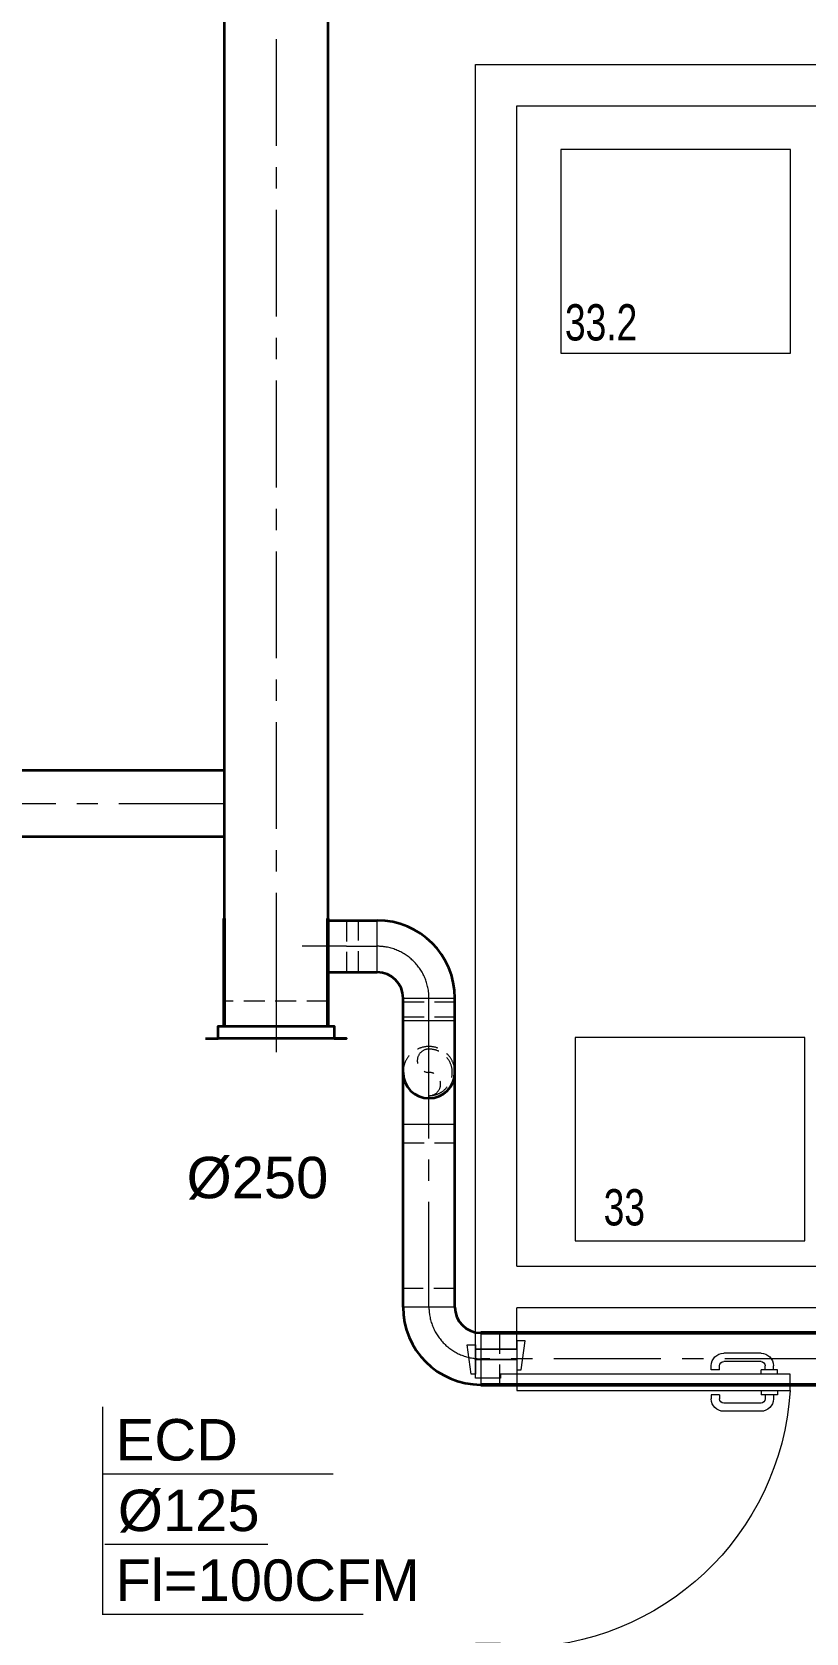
# Model space of a CAD drawing. Header units: millimetres. Extents: x -160614 to 59925, y -157025 to 0.
# Drawn here: x -117249 to -115382, y -102674 to -98811 of the extents above; entities that cross this region are included whole.
import ezdxf

# ---------------------------------------------------------------- set-up
doc = ezdxf.new("R2010")
doc.units = ezdxf.units.MM
doc.header["$LTSCALE"] = 8
for name, pattern in [('AXES', [50.8, 31.75, -6.35, 6.35, -6.35]), ('CACHE', [9.525, 6.35, -3.175]), ('CENTER', [50.8, 31.75, -6.35, 6.35, -6.35])]:
    doc.linetypes.add(name, pattern=pattern)
for name, color, linetype, lineweight in [('72_EGR_EQP_TAG', 9, 'Continuous', 5), ('LOADING', 9, 'Continuous', 5), ('Walls', 9, 'Continuous', 5), ('Wooden Joinery', 9, 'Continuous', 5)]:
    doc.layers.add(name, color=color, linetype=linetype, lineweight=lineweight)
for name, color, linetype in [('A-EXH', 1, 'Continuous'), ('A-EXH-texts', 1, 'Continuous'), ('A-EXH-thin', 8, 'Continuous'), ('M-VAC_DUCT_EXHAUST', 1, 'Continuous')]:
    doc.layers.add(name, color=color, linetype=linetype)
doc.styles.add('ARIAL', font='arial.ttf')
doc.styles.add('X3G_ENTITY_257CFD', font='swisscl.ttf', dxfattribs={"height": 200})

# ---------------------------------------------------------------- blocks, each defined once
blk = doc.blocks.new('A$C72370EFE')
at = {"layer": 'Wooden Joinery'}
for p, q in [((-0.01, -0.03), (-0.01, -0.07)), ((0, -0.03), (-0.01, -0.03)), ((0.04, -0.03), (0.05, -0.03)), ((0.05, -0.03), (0.05, -0.07)), ((-0.05, -0.07), (-0.05, -0.16)), ((-0.03, -0.07), (-0.03, -0.16)), ((-0.01, -0.04), (-0.02, -0.04)), ((-0.01, -0.06), (-0.02, -0.06)), ((0, -0.07), (-0.01, -0.07)), ((0.04, -0.07), (0.05, -0.07)), ((0.05, -0.04), (0.06, -0.04)), ((0.05, -0.06), (0.06, -0.06)), ((0.07, -0.07), (0.07, -0.16)), ((0.09, -0.07), (0.09, -0.16)), ((-0.01, -0.17), (-0.02, -0.17)), ((-0.01, -0.19), (-0.02, -0.19)), ((-0.01, -0.17), (-0.01, -0.19)), ((0.05, -0.17), (0.06, -0.17)), ((0.05, -0.17), (0.05, -0.19)), ((0.05, -0.19), (0.06, -0.19))]:
    blk.add_line(p, q, dxfattribs=at)
for centre, radius, start, end in [((-0.02, -0.07), 0.03, 90, 180), ((-0.02, -0.07), 0.01, 90, 180), ((0.06, -0.07), 0.03, 0, 90), ((0.06, -0.07), 0.01, 0, 90), ((-0.02, -0.16), 0.03, 180, 270), ((-0.02, -0.16), 0.01, 180, 270), ((0.06, -0.16), 0.01, 270, 0), ((0.06, -0.16), 0.03, 270, 0)]:
    blk.add_arc(centre, radius, start, end, dxfattribs=at)
blk = doc.blocks.new('A$C268A7CF0')
at = {"layer": 'Wooden Joinery'}
for points in [[(80, 758.8), (80, 768.8), (10, 778.8), (10, 758.8)], [(740, 758.8), (740, 768.8), (810, 778.8), (810, 758.8)], [(70, 658.8), (70, 648.8), (0, 638.8), (0, 658.8)], [(120, 658.8), (120, 0), (80, 0), (80, 658.8)], [(750, 658.8), (750, 648.8), (820, 638.8), (820, 658.8)]]:
    blk.add_lwpolyline(points, close=True, dxfattribs=at)
for points in [[(45, 658.8), (45, 758.8), (20, 758.8), (20, 658.8), (45, 658.8)], [(45, 658.8), (80, 658.8), (80, 698.8), (90, 698.8), (90, 758.8), (45, 758.8), (45, 658.8)], [(775, 658.8), (740, 658.8), (740, 698.8), (730, 698.8), (730, 758.8), (775, 758.8), (775, 658.8)], [(775, 658.8), (775, 758.8), (800, 758.8), (800, 658.8), (775, 658.8)]]:
    blk.add_lwpolyline(points, dxfattribs=at)
blk.add_arc((80, 658.8), 660, 273.4748, 0, dxfattribs=at)
at = {"layer": 'Wooden Joinery', "xscale": 999.9999999998854, "yscale": 999.9999999998854, "zscale": 999.9999999998854, "rotation": 180}
blk.add_blockref('A$C72370EFE', (120, 0), dxfattribs=at)
blk = doc.blocks.new('ELECTROTHERAPY UNIT')
at = {"layer": 'LOADING', "elevation": 0}
blk.add_lwpolyline([(-952367.9, -379387.9), (-952921.6, -379387.9), (-952921.6, -379879.1), (-952367.9, -379879.1)], close=True, dxfattribs=at)
blk = doc.blocks.new('HYDRO HOT')
at = {"layer": 'LOADING', "elevation": 0}
blk.add_lwpolyline([(-952414, -375984), (-951860.3, -375984), (-951860.3, -375492.8), (-952414, -375492.8)], close=True, dxfattribs=at)
blk = doc.blocks.new('GF1')
at = {"layer": 'Walls', "color": 9}
for p, q in [((-116179.4, -98889.5), (-113809.4, -98889.5)), ((-116179.4, -101989.5), (-116179.4, -98889.5)), ((-116079.4, -98989.5), (-113809.4, -98989.5)), ((-116079.4, -101789.5), (-116079.4, -98989.5)), ((-116079.4, -101789.5), (-112729.4, -101789.5)), ((-116079.4, -101989.5), (-116079.4, -101889.5)), ((-112729.4, -101889.5), (-116079.4, -101889.5)), ((-116079.4, -101989.5), (-116179.4, -101989.5))]:
    blk.add_line(p, q, dxfattribs=at)
at = {"layer": 'LOADING', "color": 9}
for name, p in [('HYDRO HOT', (836440.8, 276398.1, 0)), ('ELECTROTHERAPY UNIT', (836983, 278150.6, 0))]:
    blk.add_blockref(name, p, dxfattribs=at)
at = {"layer": 'Wooden Joinery', "color": 9, "xscale": -1, "rotation": 90}
blk.add_blockref('A$C268A7CF0', (-115420.6, -101969.5), dxfattribs=at)
at = {"layer": '72_EGR_EQP_TAG', "color": 9, "char_height": 87.47, "attachment_point": 2, "style": 'X3G_ENTITY_257CFD'}
for s, insert in [('33.2', (-115876.3, -99467.9)), ('33', (-115820.3, -101603.4))]:
    blk.add_mtext(s, dxfattribs=dict(at, insert=insert))

msp = doc.modelspace()

# ---------------------------------------------------------------- linework, layer by layer
at = {"layer": 'A-EXH', "lineweight": 50, "ltscale": 1.014}
for p, q in [((-116785.3, -100950.2), (-116785.3, -101017.3)), ((-116535.3, -100950.2), (-116535.3, -101017.3)), ((-116785.3, -101017.3), (-116785.3, -101210.1)), ((-116535.3, -101017.3), (-116535.3, -101210.1)), ((-110518.8, -101950.3), (-116166.6, -101950.3)), ((-110518.8, -102075.3), (-116166.6, -102075.3))]:
    msp.add_line(p, q, dxfattribs=at)
at = {"layer": 'A-EXH', "lineweight": 35}
for p, q in [((-116535.3, -100954.8), (-116490.3, -100954.8)), ((-116490.3, -100954.8), (-116416.6, -100954.8)), ((-116535.3, -101079.8), (-116490.3, -101079.8)), ((-116490.3, -101079.8), (-116416.6, -101079.8)), ((-116354.1, -101196.7), (-116354.1, -101142.3)), ((-116229.1, -101196.7), (-116229.1, -101142.3)), ((-116354.1, -101321.7), (-116354.1, -101196.7)), ((-116229.1, -101321.7), (-116229.1, -101196.7)), ((-116354.1, -101446.7), (-116354.1, -101321.7)), ((-116229.1, -101446.7), (-116229.1, -101321.7)), ((-116354.1, -101887.8), (-116354.1, -101446.7)), ((-116229.1, -101887.8), (-116229.1, -101446.7))]:
    msp.add_line(p, q, dxfattribs=at)
msp.add_lwpolyline([(-116830.3, -101240.1), (-116800.3, -101240.1), (-116800.3, -101210.1), (-116520.3, -101210.1), (-116520.3, -101240.1), (-116490.3, -101240.1), (-116800.3, -101240.1)], dxfattribs=at)
at = {"layer": 'A-EXH', "lineweight": 35, "ltscale": 1.031}
for centre, radius, start, end in [((-116416.6, -101142.3), 187.5, 0, 90), ((-116416.6, -101142.3), 62.5, 0, 90), ((-116166.6, -101887.8), 187.5, 180, 270), ((-116166.6, -101887.8), 62.5, 180, 270)]:
    msp.add_arc(centre, radius, start, end, dxfattribs=at)
at = {"layer": 'A-EXH', "lineweight": 35}
msp.add_arc((-116291.6, -101321.7), 62.5, 180, 0, dxfattribs=at)
at = {"layer": 'A-EXH-texts', "lineweight": 20, "ltscale": 1.014}
for p, q in [((-117079.1, -102128.7), (-117079.1, -102628.8)), ((-117079.1, -102290.1), (-116522.7, -102290.1)), ((-117073.7, -102460.4), (-116680.6, -102460.4)), ((-117079.5, -102628.8), (-116450.5, -102628.8))]:
    msp.add_line(p, q, dxfattribs=at)
at = {"layer": 'A-EXH-texts', "linetype": 'Continuous', "lineweight": 20, "ltscale": 1.014}
msp.add_lwpolyline([(-117079.1, -102628.8, 0, 0, 0), (-117664.7, -102059, 0, 0, 0), (-117664.7, -102059, 0, 25, 0), (-117628.9, -102093.9, 0, 0, 0)], format="xyseb", dxfattribs=at)
at = {"layer": 'A-EXH-thin', "linetype": 'AXES', "lineweight": 20, "ltscale": 1.014}
for p, q in [((-116660.3, -94295.1), (-116660.3, -100950.2)), ((-116660.3, -100950.2), (-116660.3, -101017.3)), ((-116660.3, -101017.3), (-116660.3, -101272.6)), ((-112023.7, -102012.8), (-116166.6, -102012.8))]:
    msp.add_line(p, q, dxfattribs=at)
at = {"layer": 'A-EXH-thin', "linetype": 'CACHE', "lineweight": 15}
for p, q in [((-116490.3, -100954.8), (-116490.3, -101079.8)), ((-116461.6, -101079.8), (-116461.6, -100954.8)), ((-116535.3, -101150.1), (-116785.3, -101150.1)), ((-116354.1, -101151.7), (-116229.1, -101151.7)), ((-116354.1, -101187.3), (-116229.1, -101187.3)), ((-116354.1, -101491.7), (-116229.1, -101491.7)), ((-116229.1, -101842.8), (-116354.1, -101842.8)), ((-116121.6, -101950.3), (-116121.6, -102075.3))]:
    msp.add_line(p, q, dxfattribs=at)
at = {"layer": 'A-EXH-thin', "linetype": 'Continuous', "lineweight": 15}
for p, q in [((-116416.6, -101079.8), (-116416.6, -100954.8)), ((-116354.1, -101142.3), (-116229.1, -101142.3)), ((-116354.1, -101196.7), (-116229.1, -101196.7)), ((-116354.1, -101446.7), (-116229.1, -101446.7)), ((-116229.1, -101887.8), (-116354.1, -101887.8)), ((-116166.6, -101950.3), (-116166.6, -102075.3))]:
    msp.add_line(p, q, dxfattribs=at)
at = {"layer": 'A-EXH-thin', "linetype": 'AXES', "lineweight": 15}
for p, q in [((-116490.3, -101017.3), (-116597.8, -101017.3)), ((-116490.3, -101017.3), (-116416.6, -101017.3)), ((-116291.6, -101196.7), (-116291.6, -101142.3)), ((-116291.6, -101321.7), (-116291.6, -101196.7)), ((-116291.6, -101446.7), (-116291.6, -101321.7)), ((-116291.6, -101887.8), (-116291.6, -101446.7))]:
    msp.add_line(p, q, dxfattribs=at)
at = {"layer": 'A-EXH-thin', "linetype": 'CACHE', "lineweight": 15}
msp.add_lwpolyline([(-116291.6, -101377.9, 1), (-116291.6, -101265.4, 1), (-116291.6, -101321.7, -1), (-116291.6, -101377.9, -1)], format="xyb", dxfattribs=at)
at = {"layer": 'A-EXH-thin', "linetype": 'AXES', "lineweight": 15, "ltscale": 1.031}
for centre, start, end in [((-116416.6, -101142.3), 0, 90), ((-116166.6, -101887.8), 180, 270)]:
    msp.add_arc(centre, 125, start, end, dxfattribs=at)
at = {"layer": 'A-EXH-thin', "linetype": 'CACHE', "lineweight": 15}
msp.add_arc((-116291.6, -101321.7), 62.5, 0, 180, dxfattribs=at)
at = {"layer": 'M-VAC_DUCT_EXHAUST', "lineweight": 35}
for p, q in [((-116785.3, -94295.1), (-116785.3, -100950.2)), ((-116535.3, -94295.1), (-116535.3, -100950.2)), ((-116785.3, -100593.2), (-117666.9, -100593.2)), ((-116785.3, -100753.2), (-117666.9, -100753.2))]:
    msp.add_line(p, q, dxfattribs=at)
at = {"layer": 'M-VAC_DUCT_EXHAUST', "color": 9, "linetype": 'CENTER', "lineweight": 15}
msp.add_line((-116785.3, -100673.2), (-117666.9, -100673.2), dxfattribs=at)

# ---------------------------------------------------------------- block references
at = {"layer": '72_EGR_EQP_TAG'}
msp.add_blockref('GF1', (0, 0), dxfattribs=at)

# ---------------------------------------------------------------- texts
at = {"layer": 'A-EXH-texts', "lineweight": 15, "style": 'ARIAL'}
for s, p in [('Ø250', (-116876.1, -101625.4)), ('ECD', (-117047.2, -102258.2)), ('Ø125', (-117041.9, -102428.6)), ('Fl=100CFM', (-117047.6, -102597))]:
    msp.add_text(s, height=100, dxfattribs=at).set_placement(p)

doc.saveas('drawing.dxf')
